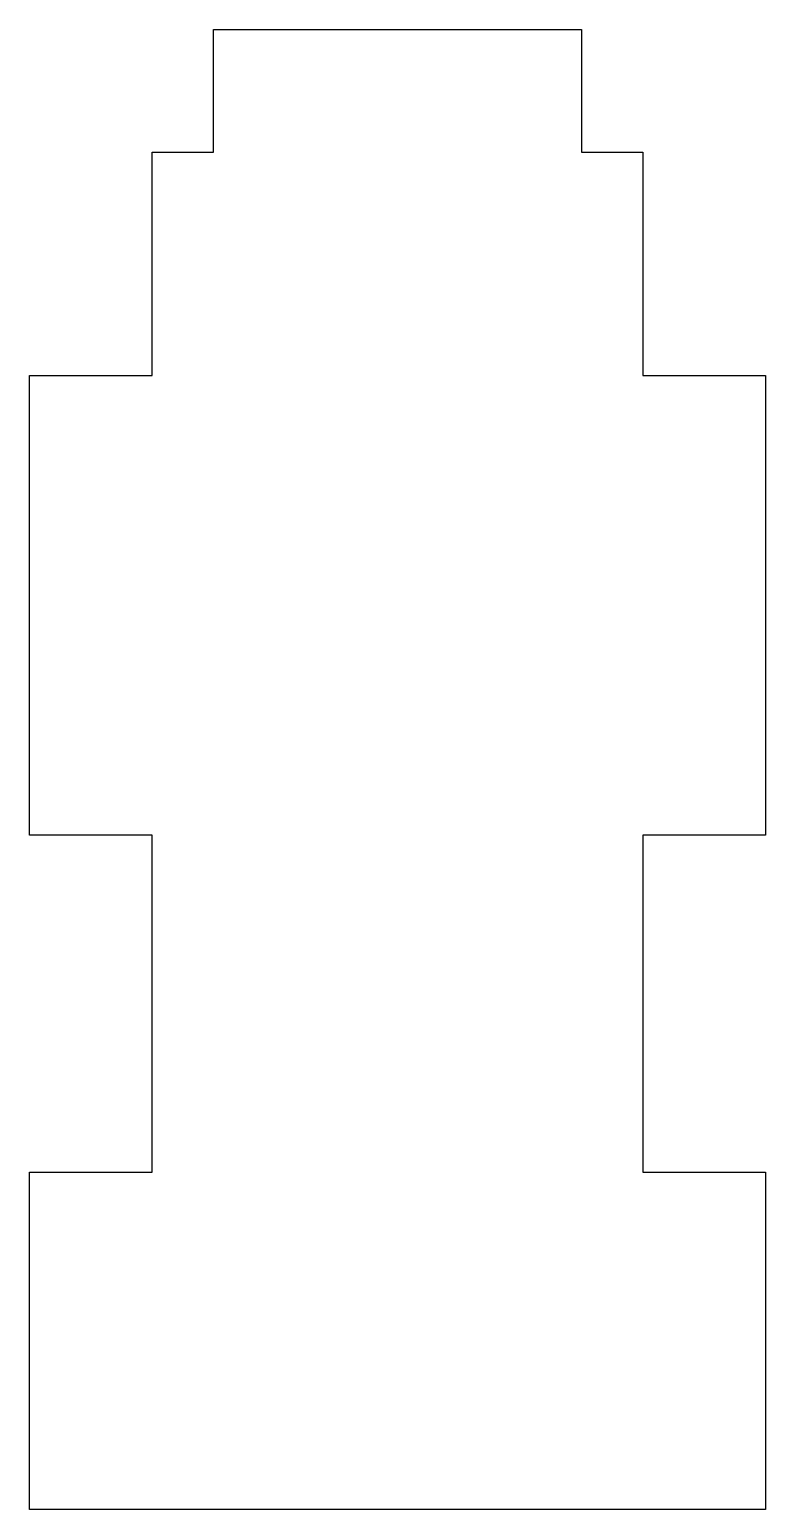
# Model space of a CAD drawing. Header units: inches. Extents: x -0.6 to 0.6, y 0.4 to 2.81.
import ezdxf

# ---------------------------------------------------------------- set-up
doc = ezdxf.new("R2010")
doc.units = ezdxf.units.IN
doc.layers.get('0').update_dxf_attribs({"linetype": 'CONTINUOUS'})

msp = doc.modelspace()

# ---------------------------------------------------------------- linework, layer by layer
msp.add_lwpolyline([(0.6, 0.4), (-0.6, 0.4), (-0.6, 0.95), (-0.4, 0.95), (-0.4, 1.5), (-0.6, 1.5), (-0.6, 2.25), (-0.4, 2.25), (-0.4, 2.614), (-0.3, 2.614), (-0.3, 2.814), (0.3, 2.814), (0.3, 2.614), (0.4, 2.614), (0.4, 2.25), (0.6, 2.25), (0.6, 1.5), (0.4, 1.5), (0.4, 0.95), (0.6, 0.95)], close=True)

doc.saveas('drawing.dxf')
